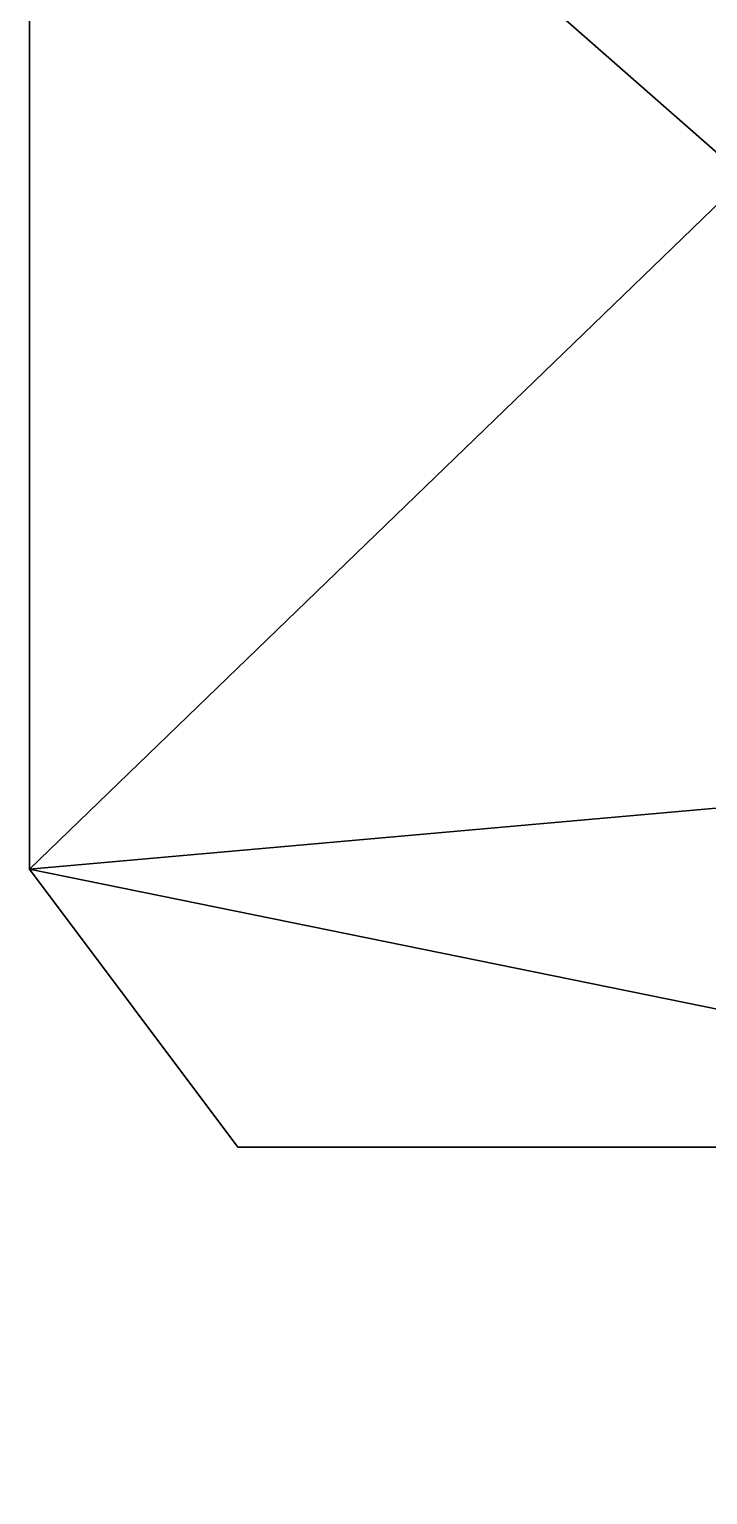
# Model space of a CAD drawing. Extents: x -57 to 38, y -43 to 121.
# Drawn here: x -56.72 to -46.96, y 44.26 to 65.35 of the extents above; entities that cross this region are included whole.
import ezdxf

# ---------------------------------------------------------------- set-up
doc = ezdxf.new("R2010")
doc.units = 0
doc.header["$LTSCALE"] = 25.4
doc.layers.get('0').update_dxf_attribs({"color": 13, "linetype": 'CONTINUOUS'})

# ---------------------------------------------------------------- blocks, each defined once
blk = doc.blocks.new('SERVO_MOTOR')
at = {"color": 0}
for p, q in [((14, 22.45, 28), (26, 22.45, 28)), ((14, 22.45, 28), (26, 22.45, 28)), ((26, 10.95, 28), (26, 22.45, 28)), ((26, 22.45, 28), (29, 22.45, 24)), ((26, 22.45, 28), (29, 22.45, 24)), ((26, 10.95, 28), (26, 22.45, 28)), ((29, 22.45, 24), (29, 22.45, 5)), ((29, 10.95, 24), (29, 22.45, 24)), ((29, 22.45, 24), (29, 22.45, 5)), ((29, 10.95, 24), (29, 22.45, 24)), ((26, 10.95, 28), (14, 10.95, 28)), ((26, 10.95, 28), (14, 10.95, 28)), ((26, 10.95, 28), (29, 10.95, 24)), ((26, 10.95, 28), (29, 10.95, 24)), ((29, 10.95, 24), (29, 10.95, 5)), ((29, 10.95, 24), (29, 10.95, 5))]:
    blk.add_line(p, q, dxfattribs=at)
at = {"color": 250}
mesh = blk.add_polyface(dxfattribs=at)
corners = [(12, 22.45, 33), (14, 22.45, 28), (12, 22.45, 28), (14, 22.45, 33), (12, 22.45, 5), (14, 22.45), (12, 22.45), (14, 22.45, 5), (9.35, 22.45, 5), (29, 22.45, 5), (9.35, 22.45, 22.25), (29, 22.45, 24), (9.35, 22.45, 28), (26, 22.45, 28)]
mesh.append_faces([[corners[k] for k in face] for face in [(1, 0, 3), (4, 5, 6)]], dxfattribs={"vtx0": -1, "color": 250})
mesh.append_faces([[corners[k] for k in face] for face in [(0, 1, 2), (5, 4, 7), (7, 8, 9), (9, 10, 11), (11, 12, 13), (13, 2, 1)]], dxfattribs={"vtx0": -1, "vtx1": -1, "color": 250})
mesh.append_faces([[corners[k] for k in face] for face in [(7, 4, 8), (9, 8, 10), (11, 10, 12), (13, 12, 2)]], dxfattribs={"vtx0": -1, "vtx2": -1, "color": 250})
mesh = blk.add_polyface(dxfattribs=at)
corners = [(14, 10.95, 28), (26, 22.45, 28), (14, 22.45, 28), (26, 10.95, 28)]
mesh.append_faces([[corners[k] for k in face] for face in [(0, 1, 2), (1, 0, 3)]], dxfattribs={"vtx0": -1, "color": 250})
mesh = blk.add_polyface(dxfattribs=at)
corners = [(29, 22.45, 24), (26, 10.95, 28), (29, 10.95, 24), (26, 22.45, 28)]
mesh.append_faces([[corners[k] for k in face] for face in [(0, 1, 2), (1, 0, 3)]], dxfattribs={"vtx0": -1, "color": 250})
mesh = blk.add_polyface(dxfattribs=at)
corners = [(29, 22.45, 5), (29, 10.95, 24), (29, 10.95, 5), (29, 22.45, 24)]
mesh.append_faces([[corners[k] for k in face] for face in [(0, 1, 2), (1, 0, 3)]], dxfattribs={"vtx0": -1, "color": 250})
mesh = blk.add_polyface(dxfattribs=at)
corners = [(14, 10.95, 33), (12, 10.95, 28), (14, 10.95, 28), (12, 10.95, 33), (14, 10.95, 5), (12, 10.95), (14, 10.95), (12, 10.95, 5), (29, 10.95, 5), (9.35, 10.95, 5), (29, 10.95, 24), (9.35, 10.95, 22.25), (9.35, 10.95, 28), (26, 10.95, 28)]
mesh.append_faces([[corners[k] for k in face] for face in [(1, 0, 3), (4, 5, 6)]], dxfattribs={"vtx0": -1, "color": 250})
mesh.append_faces([[corners[k] for k in face] for face in [(0, 1, 2), (5, 4, 7), (7, 8, 9), (9, 10, 11), (11, 10, 12), (12, 2, 1)]], dxfattribs={"vtx0": -1, "vtx1": -1, "color": 250})
mesh.append_faces([[corners[k] for k in face] for face in [(7, 4, 8), (9, 8, 10), (12, 10, 13), (12, 13, 2)]], dxfattribs={"vtx0": -1, "vtx2": -1, "color": 250})

msp = doc.modelspace()

# ---------------------------------------------------------------- block references
at = {"color": 0, "extrusion": (7.07767e-16, -1, -4.77396e-15), "rotation": 180}
msp.add_blockref('SERVO_MOTOR', (-27.717, 0.45, -77.261), dxfattribs=at)

doc.saveas('drawing.dxf')
